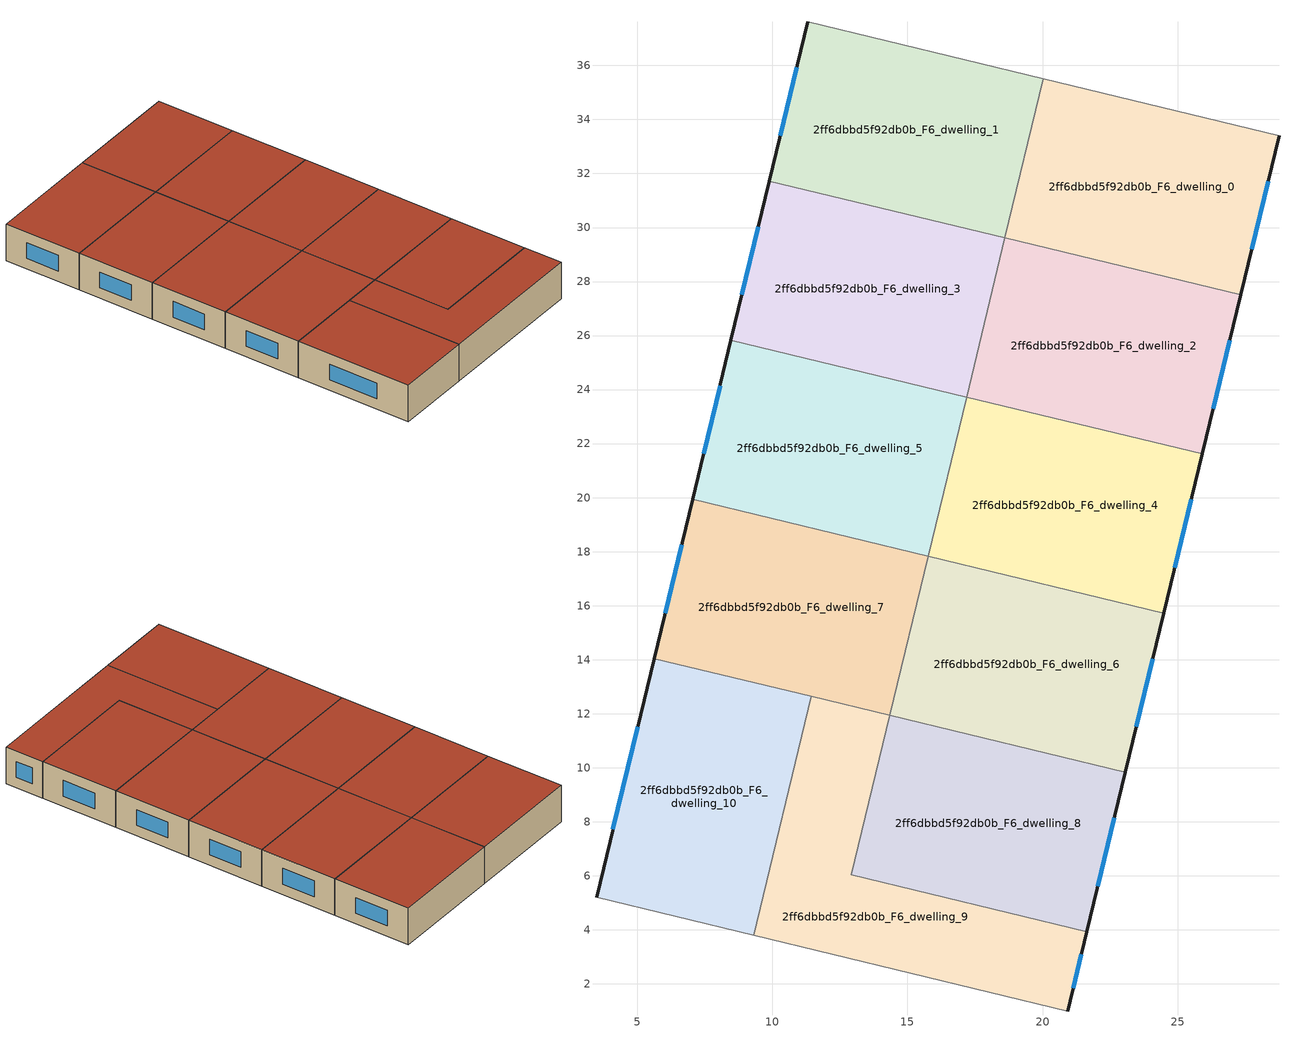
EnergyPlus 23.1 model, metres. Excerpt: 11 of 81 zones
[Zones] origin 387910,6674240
2ff6dbbd5f92db0b_F6_dwelling_0
 floor to 2ff6dbbd5f92db0b_F5_dwelling_0 (EU_floor_Construction): 28.75,33.4 27.33,27.51 18.61,29.61 20.03,35.51 z18
 wall outside (EU_wall_Construction): 27.33,27.51 28.75,33.4 z18:21
 wall adiabatic (EU_wall_Construction): 28.75,33.4 20.03,35.51 z18:21
 wall to 2ff6dbbd5f92db0b_F6_dwelling_2 (EU_wall_Construction): 18.61,29.61 27.33,27.51 z18:21
 wall to 2ff6dbbd5f92db0b_F6_dwelling_1 (EU_wall_Construction): 20.03,35.51 18.61,29.61 z18:21
 window (EU_Window_Construction): 27.74,29.19 28.35,31.72 z18.86:20.14
 roof outside (EU_roof_Construction): 27.33,27.51 28.75,33.4 20.03,35.51 18.61,29.61 z21
2ff6dbbd5f92db0b_F6_dwelling_1
 floor to 2ff6dbbd5f92db0b_F5_dwelling_1 (EU_floor_Construction): 20.03,35.51 18.61,29.61 9.89,31.72 11.31,37.61 z18
 wall outside (EU_wall_Construction): 11.31,37.61 9.89,31.72 z18:21
 wall adiabatic (EU_wall_Construction): 20.03,35.51 11.31,37.61 z18:21
 wall to 2ff6dbbd5f92db0b_F6_dwelling_3 (EU_wall_Construction): 9.89,31.72 18.61,29.61 z18:21
 window (EU_Window_Construction): 10.9,35.93 10.29,33.4 z18.86:20.14
 roof outside (EU_roof_Construction): 18.61,29.61 20.03,35.51 11.31,37.61 9.89,31.72 z21
2ff6dbbd5f92db0b_F6_dwelling_10
 floor to 2ff6dbbd5f92db0b_F5_dwelling_10 (EU_floor_Construction): 11.43,12.64 9.3,3.8 3.49,5.2 5.62,14.04 z18
 wall outside (EU_wall_Construction): 5.62,14.04 3.49,5.2 z18:21
 wall to 2ff6dbbd5f92db0b_F6_dwelling_9 (EU_wall_Construction): 9.3,3.8 11.43,12.64 z18:21
 wall adiabatic (EU_wall_Construction): 3.49,5.2 9.3,3.8 z18:21
 wall to 2ff6dbbd5f92db0b_F6_dwelling_7 (EU_wall_Construction): 11.43,12.64 5.62,14.04 z18:21
 window (EU_Window_Construction): 5.01,11.51 4.1,7.73 z18.86:20.14
 roof outside (EU_roof_Construction): 9.3,3.8 11.43,12.64 5.62,14.04 3.49,5.2 z21
2ff6dbbd5f92db0b_F6_dwelling_2
 floor to 2ff6dbbd5f92db0b_F5_dwelling_2 (EU_floor_Construction): 27.33,27.51 25.91,21.62 17.19,23.72 18.61,29.61 z18
 wall outside (EU_wall_Construction): 25.91,21.62 27.33,27.51 z18:21
 wall to 2ff6dbbd5f92db0b_F6_dwelling_4 (EU_wall_Construction): 17.19,23.72 25.91,21.62 z18:21
 wall to 2ff6dbbd5f92db0b_F6_dwelling_3 (EU_wall_Construction): 18.61,29.61 17.19,23.72 z18:21
 window (EU_Window_Construction): 26.32,23.3 26.92,25.82 z18.86:20.14
 roof outside (EU_roof_Construction): 25.91,21.62 27.33,27.51 18.61,29.61 17.19,23.72 z21
2ff6dbbd5f92db0b_F6_dwelling_3
 floor to 2ff6dbbd5f92db0b_F5_dwelling_3 (EU_floor_Construction): 18.61,29.61 17.19,23.72 8.47,25.83 9.89,31.72 z18
 wall outside (EU_wall_Construction): 9.89,31.72 8.47,25.83 z18:21
 wall to 2ff6dbbd5f92db0b_F6_dwelling_5 (EU_wall_Construction): 8.47,25.83 17.19,23.72 z18:21
 window (EU_Window_Construction): 9.48,30.04 8.87,27.51 z18.86:20.14
 roof outside (EU_roof_Construction): 17.19,23.72 18.61,29.61 9.89,31.72 8.47,25.83 z21
2ff6dbbd5f92db0b_F6_dwelling_4
 floor to 2ff6dbbd5f92db0b_F5_dwelling_4 (EU_floor_Construction): 25.91,21.62 24.49,15.72 15.76,17.83 17.19,23.72 z18
 wall outside (EU_wall_Construction): 24.49,15.72 25.91,21.62 z18:21
 wall to 2ff6dbbd5f92db0b_F6_dwelling_6 (EU_wall_Construction): 15.76,17.83 24.49,15.72 z18:21
 wall to 2ff6dbbd5f92db0b_F6_dwelling_5 (EU_wall_Construction): 17.19,23.72 15.76,17.83 z18:21
 window (EU_Window_Construction): 24.89,17.41 25.5,19.93 z18.86:20.14
 roof outside (EU_roof_Construction): 24.49,15.72 25.91,21.62 17.19,23.72 15.76,17.83 z21
2ff6dbbd5f92db0b_F6_dwelling_5
 floor to 2ff6dbbd5f92db0b_F5_dwelling_5 (EU_floor_Construction): 17.19,23.72 15.76,17.83 7.04,19.93 8.47,25.83 z18
 wall outside (EU_wall_Construction): 8.47,25.83 7.04,19.93 z18:21
 wall to 2ff6dbbd5f92db0b_F6_dwelling_7 (EU_wall_Construction): 7.04,19.93 15.76,17.83 z18:21
 window (EU_Window_Construction): 8.06,24.14 7.45,21.62 z18.86:20.14
 roof outside (EU_roof_Construction): 15.76,17.83 17.19,23.72 8.47,25.83 7.04,19.93 z21
2ff6dbbd5f92db0b_F6_dwelling_6
 floor to 2ff6dbbd5f92db0b_F5_dwelling_6 (EU_floor_Construction): 24.49,15.72 23.06,9.83 14.34,11.93 15.76,17.83 z18
 wall outside (EU_wall_Construction): 23.06,9.83 24.49,15.72 z18:21
 wall to 2ff6dbbd5f92db0b_F6_dwelling_8 (EU_wall_Construction): 14.34,11.93 23.06,9.83 z18:21
 wall to 2ff6dbbd5f92db0b_F6_dwelling_7 (EU_wall_Construction): 15.76,17.83 14.34,11.93 z18:21
 window (EU_Window_Construction): 23.47,11.51 24.08,14.04 z18.86:20.14
 roof outside (EU_roof_Construction): 23.06,9.83 24.49,15.72 15.76,17.83 14.34,11.93 z21
2ff6dbbd5f92db0b_F6_dwelling_7
 floor to 2ff6dbbd5f92db0b_F5_dwelling_7 (EU_floor_Construction): 15.76,17.83 14.34,11.93 5.62,14.04 7.04,19.93 z18
 wall outside (EU_wall_Construction): 7.04,19.93 5.62,14.04 z18:21
 wall to 2ff6dbbd5f92db0b_F6_dwelling_9 (EU_wall_Construction): 11.43,12.64 14.34,11.93 z18:21
 window (EU_Window_Construction): 6.64,18.25 6.03,15.72 z18.86:20.14
 roof outside (EU_roof_Construction): 14.34,11.93 15.76,17.83 7.04,19.93 5.62,14.04 z21
2ff6dbbd5f92db0b_F6_dwelling_8
 floor to 2ff6dbbd5f92db0b_F5_dwelling_8 (EU_floor_Construction): 23.06,9.83 21.64,3.94 12.92,6.04 14.34,11.93 z18
 wall outside (EU_wall_Construction): 21.64,3.94 23.06,9.83 z18:21
 wall to 2ff6dbbd5f92db0b_F6_dwelling_9 (EU_wall_Construction): 14.34,11.93 12.92,6.04 21.64,3.94 z18:21
 window (EU_Window_Construction): 22.05,5.62 22.66,8.15 z18.86:20.14
 roof outside (EU_roof_Construction): 21.64,3.94 23.06,9.83 14.34,11.93 12.92,6.04 z21
2ff6dbbd5f92db0b_F6_dwelling_9
 floor to 2ff6dbbd5f92db0b_F5_dwelling_9 (EU_floor_Construction): 14.34,11.93 12.92,6.04 21.64,3.94 20.93,0.99 9.3,3.8 11.43,12.64 z18
 wall outside (EU_wall_Construction): 20.93,0.99 21.64,3.94 z18:21
 wall adiabatic (EU_wall_Construction): 9.3,3.8 20.93,0.99 z18:21
 window (EU_Window_Construction): 21.13,1.83 21.44,3.09 z18.86:20.14
 roof outside (EU_roof_Construction): 20.93,0.99 21.64,3.94 12.92,6.04 14.34,11.93 11.43,12.64 9.3,3.8 z21
[Building]
EU S2 Campaign: North Axis=0; Terrain=City; Solar Distribution=FullExterior
[Site:Location]
Helsinki-Vantaa.AP: Latitude=60.317; Longitude=24.963; Time Zone=2; Elevation=54.6
[SizingPeriod:WeatherFileDays]
AnnualSizingPeriod: Begin Month=1; Begin Day of Month=1; End Month=12; End Day of Month=31; Day of Week for Start Day=Monday; Use Weather File Daylight Saving Period=No; Use Weather File Rain and Snow Indicators=No
[MATERIAL]
EU_InternalMass_Material: Roughness=MediumRough; Thickness=0.1; Conductivity=1; Density=1800; Specific Heat=900; Thermal Absorptance=0.9; Solar Absorptance=0.7; Visible Absorptance=0.7
[MATERIAL:NOMASS] Roughness=MediumRough; Thermal Absorptance=0.9; Solar Absorptance=0.7; Visible Absorptance=0.7
Name | Thermal Resistance
EU_wall_NoMass | 5.91765
EU_roof_NoMass | 11.1778
EU_floor_NoMass | 6.2875
[WINDOWMATERIAL:SIMPLEGLAZINGSYSTEM]
EU_Window_SimpleGlazing: UFactor=0.994035; Solar Heat Gain Coefficient=0.7; Visible Transmittance=0.7
[CONSTRUCTION]
EU_wall_Construction: EU_wall_NoMass
EU_roof_Construction: EU_roof_NoMass
EU_floor_Construction: EU_floor_NoMass
EU_Window_Construction: EU_Window_SimpleGlazing
EU_InternalMass_Construction: EU_InternalMass_Material
[ZONE] Type=1; Multiplier=1; Ceiling Height=autocalculate; Floor Area=autocalculate; Part of Total Floor Area=Yes
Name | Volume
2ff6dbbd5f92db0b_F6_dwelling_0; 2ff6dbbd5f92db0b_F6_dwelling_4; 2ff6dbbd5f92db0b_F6_dwelling_8 | 163.187
2ff6dbbd5f92db0b_F6_dwelling_1 | 163.183
2ff6dbbd5f92db0b_F6_dwelling_10; 2ff6dbbd5f92db0b_F6_dwelling_3; 2ff6dbbd5f92db0b_F6_dwelling_7 | 163.176
2ff6dbbd5f92db0b_F6_dwelling_2 | 163.18
2ff6dbbd5f92db0b_F6_dwelling_5 | 163.184
2ff6dbbd5f92db0b_F6_dwelling_6 | 163.181
2ff6dbbd5f92db0b_F6_dwelling_9 | 163.178
[INTERNALMASS] Construction=EU_InternalMass_Construction
Name | Zone or ZoneList | Surface Area
2ff6dbbd5f92db0b_F6_dwelling_0_EU_InternalMass | 2ff6dbbd5f92db0b_F6_dwelling_0 | 54.3967
2ff6dbbd5f92db0b_F6_dwelling_1_EU_InternalMass | 2ff6dbbd5f92db0b_F6_dwelling_1 | 54.393
2ff6dbbd5f92db0b_F6_dwelling_2_EU_InternalMass | 2ff6dbbd5f92db0b_F6_dwelling_2 | 54.3931
2ff6dbbd5f92db0b_F6_dwelling_3_EU_InternalMass | 2ff6dbbd5f92db0b_F6_dwelling_3 | 54.3924
2ff6dbbd5f92db0b_F6_dwelling_4_EU_InternalMass | 2ff6dbbd5f92db0b_F6_dwelling_4 | 54.3967
2ff6dbbd5f92db0b_F6_dwelling_5_EU_InternalMass | 2ff6dbbd5f92db0b_F6_dwelling_5 | 54.393
2ff6dbbd5f92db0b_F6_dwelling_6_EU_InternalMass | 2ff6dbbd5f92db0b_F6_dwelling_6 | 54.3931
2ff6dbbd5f92db0b_F6_dwelling_7_EU_InternalMass | 2ff6dbbd5f92db0b_F6_dwelling_7 | 54.3924
2ff6dbbd5f92db0b_F6_dwelling_8_EU_InternalMass | 2ff6dbbd5f92db0b_F6_dwelling_8 | 54.3967
2ff6dbbd5f92db0b_F6_dwelling_9_EU_InternalMass | 2ff6dbbd5f92db0b_F6_dwelling_9 | 54.3928
2ff6dbbd5f92db0b_F6_dwelling_10_EU_InternalMass | 2ff6dbbd5f92db0b_F6_dwelling_10 | 54.3916
[OTHEREQUIPMENT] Fuel Type=Electricity; Design Level Calculation Method=Watts/Area; Power per Zone Floor Area=1; Fraction Latent=0; Fraction Radiant=0; Fraction Lost=0; Carbon Dioxide Generation Rate=0; EndUse Subcategory=EU_Step8_InternalGains
Name | Zone or ZoneList or Space or SpaceList | Schedule
EU_Step8_InternalGain_2ff6dbbd5f92db0b_F6_dwelling_0_f000 | 2ff6dbbd5f92db0b_F6_dwelling_0 | EU_Step8_GainSchedule_2ff6dbbd5f92db0b_F6_dwelling_0_f000
EU_Step8_InternalGain_2ff6dbbd5f92db0b_F6_dwelling_1_f000 | 2ff6dbbd5f92db0b_F6_dwelling_1 | EU_Step8_GainSchedule_2ff6dbbd5f92db0b_F6_dwelling_1_f000
EU_Step8_InternalGain_2ff6dbbd5f92db0b_F6_dwelling_2_f000 | 2ff6dbbd5f92db0b_F6_dwelling_2 | EU_Step8_GainSchedule_2ff6dbbd5f92db0b_F6_dwelling_2_f000
EU_Step8_InternalGain_2ff6dbbd5f92db0b_F6_dwelling_3_f000 | 2ff6dbbd5f92db0b_F6_dwelling_3 | EU_Step8_GainSchedule_2ff6dbbd5f92db0b_F6_dwelling_3_f000
EU_Step8_InternalGain_2ff6dbbd5f92db0b_F6_dwelling_4_f000 | 2ff6dbbd5f92db0b_F6_dwelling_4 | EU_Step8_GainSchedule_2ff6dbbd5f92db0b_F6_dwelling_4_f000
EU_Step8_InternalGain_2ff6dbbd5f92db0b_F6_dwelling_5_f000 | 2ff6dbbd5f92db0b_F6_dwelling_5 | EU_Step8_GainSchedule_2ff6dbbd5f92db0b_F6_dwelling_5_f000
EU_Step8_InternalGain_2ff6dbbd5f92db0b_F6_dwelling_6_f000 | 2ff6dbbd5f92db0b_F6_dwelling_6 | EU_Step8_GainSchedule_2ff6dbbd5f92db0b_F6_dwelling_6_f000
EU_Step8_InternalGain_2ff6dbbd5f92db0b_F6_dwelling_7_f000 | 2ff6dbbd5f92db0b_F6_dwelling_7 | EU_Step8_GainSchedule_2ff6dbbd5f92db0b_F6_dwelling_7_f000
EU_Step8_InternalGain_2ff6dbbd5f92db0b_F6_dwelling_8_f000 | 2ff6dbbd5f92db0b_F6_dwelling_8 | EU_Step8_GainSchedule_2ff6dbbd5f92db0b_F6_dwelling_8_f000
EU_Step8_InternalGain_2ff6dbbd5f92db0b_F6_dwelling_9_f000 | 2ff6dbbd5f92db0b_F6_dwelling_9 | EU_Step8_GainSchedule_2ff6dbbd5f92db0b_F6_dwelling_9_f000
EU_Step8_InternalGain_2ff6dbbd5f92db0b_F6_dwelling_10_f000 | 2ff6dbbd5f92db0b_F6_dwelling_10 | EU_Step8_GainSchedule_2ff6dbbd5f92db0b_F6_dwelling_10_f000
[ZONEVENTILATION:DESIGNFLOWRATE] Schedule=EU_AlwaysOn; Design Flow Rate Calculation Method=AirChanges/Hour; Air Changes per Hour=0.596421; Ventilation Type=Natural; Fan Pressure Rise=0; Fan Total Efficiency=1; Constant Term Coefficient=1; Temperature Term Coefficient=0; Velocity Term Coefficient=0; Velocity Squared Term Coefficient=0; Minimum Indoor Temperature=-100; Maximum Indoor Temperature=100; Delta Temperature=-100; Minimum Outdoor Temperature=-100; Maximum Outdoor Temperature=100; Maximum Wind Speed=40
Name | Zone or ZoneList or Space or SpaceList
EU_ConstantAir_2ff6dbbd5f92db0b_F6_dwelling_0 | 2ff6dbbd5f92db0b_F6_dwelling_0
EU_ConstantAir_2ff6dbbd5f92db0b_F6_dwelling_1 | 2ff6dbbd5f92db0b_F6_dwelling_1
EU_ConstantAir_2ff6dbbd5f92db0b_F6_dwelling_2 | 2ff6dbbd5f92db0b_F6_dwelling_2
EU_ConstantAir_2ff6dbbd5f92db0b_F6_dwelling_3 | 2ff6dbbd5f92db0b_F6_dwelling_3
EU_ConstantAir_2ff6dbbd5f92db0b_F6_dwelling_4 | 2ff6dbbd5f92db0b_F6_dwelling_4
EU_ConstantAir_2ff6dbbd5f92db0b_F6_dwelling_5 | 2ff6dbbd5f92db0b_F6_dwelling_5
EU_ConstantAir_2ff6dbbd5f92db0b_F6_dwelling_6 | 2ff6dbbd5f92db0b_F6_dwelling_6
EU_ConstantAir_2ff6dbbd5f92db0b_F6_dwelling_7 | 2ff6dbbd5f92db0b_F6_dwelling_7
EU_ConstantAir_2ff6dbbd5f92db0b_F6_dwelling_8 | 2ff6dbbd5f92db0b_F6_dwelling_8
EU_ConstantAir_2ff6dbbd5f92db0b_F6_dwelling_9 | 2ff6dbbd5f92db0b_F6_dwelling_9
EU_ConstantAir_2ff6dbbd5f92db0b_F6_dwelling_10 | 2ff6dbbd5f92db0b_F6_dwelling_10
[HVACTEMPLATE:THERMOSTAT] Constant Heating Setpoint=20; Constant Cooling Setpoint=50
EU_HeatOnly_2ff6dbbd5f92db0b_F0_dwelling_0; EU_HeatOnly_2ff6dbbd5f92db0b_F0_dwelling_1; EU_HeatOnly_2ff6dbbd5f92db0b_F0_dwelling_2; EU_HeatOnly_2ff6dbbd5f92db0b_F0_dwelling_3; EU_HeatOnly_2ff6dbbd5f92db0b_F0_dwelling_4; EU_HeatOnly_2ff6dbbd5f92db0b_F0_dwelling_5; EU_HeatOnly_2ff6dbbd5f92db0b_F0_dwelling_6; EU_HeatOnly_2ff6dbbd5f92db0b_F0_dwelling_7; EU_HeatOnly_2ff6dbbd5f92db0b_F0_dwelling_8; EU_HeatOnly_2ff6dbbd5f92db0b_F0_dwelling_9; EU_HeatOnly_2ff6dbbd5f92db0b_F0_dwelling_10; EU_HeatOnly_2ff6dbbd5f92db0b_F0_dwelling_11; EU_HeatOnly_2ff6dbbd5f92db0b_F1_dwelling_0; EU_HeatOnly_2ff6dbbd5f92db0b_F1_dwelling_1; EU_HeatOnly_2ff6dbbd5f92db0b_F1_dwelling_2; EU_HeatOnly_2ff6dbbd5f92db0b_F1_dwelling_3; EU_HeatOnly_2ff6dbbd5f92db0b_F1_dwelling_4; EU_HeatOnly_2ff6dbbd5f92db0b_F1_dwelling_5; EU_HeatOnly_2ff6dbbd5f92db0b_F1_dwelling_6; EU_HeatOnly_2ff6dbbd5f92db0b_F1_dwelling_7; EU_HeatOnly_2ff6dbbd5f92db0b_F1_dwelling_8; EU_HeatOnly_2ff6dbbd5f92db0b_F1_dwelling_9; EU_HeatOnly_2ff6dbbd5f92db0b_F1_dwelling_10; EU_HeatOnly_2ff6dbbd5f92db0b_F1_dwelling_11; EU_HeatOnly_2ff6dbbd5f92db0b_F2_dwelling_0; EU_HeatOnly_2ff6dbbd5f92db0b_F2_dwelling_1; EU_HeatOnly_2ff6dbbd5f92db0b_F2_dwelling_2; EU_HeatOnly_2ff6dbbd5f92db0b_F2_dwelling_3; EU_HeatOnly_2ff6dbbd5f92db0b_F2_dwelling_4; EU_HeatOnly_2ff6dbbd5f92db0b_F2_dwelling_5; EU_HeatOnly_2ff6dbbd5f92db0b_F2_dwelling_6; EU_HeatOnly_2ff6dbbd5f92db0b_F2_dwelling_7; EU_HeatOnly_2ff6dbbd5f92db0b_F2_dwelling_8; EU_HeatOnly_2ff6dbbd5f92db0b_F2_dwelling_9; EU_HeatOnly_2ff6dbbd5f92db0b_F2_dwelling_10; EU_HeatOnly_2ff6dbbd5f92db0b_F2_dwelling_11; EU_HeatOnly_2ff6dbbd5f92db0b_F3_dwelling_0; EU_HeatOnly_2ff6dbbd5f92db0b_F3_dwelling_1; EU_HeatOnly_2ff6dbbd5f92db0b_F3_dwelling_2; EU_HeatOnly_2ff6dbbd5f92db0b_F3_dwelling_3; EU_HeatOnly_2ff6dbbd5f92db0b_F3_dwelling_4; EU_HeatOnly_2ff6dbbd5f92db0b_F3_dwelling_5; EU_HeatOnly_2ff6dbbd5f92db0b_F3_dwelling_6; EU_HeatOnly_2ff6dbbd5f92db0b_F3_dwelling_7; EU_HeatOnly_2ff6dbbd5f92db0b_F3_dwelling_8; EU_HeatOnly_2ff6dbbd5f92db0b_F3_dwelling_9; EU_HeatOnly_2ff6dbbd5f92db0b_F3_dwelling_10; EU_HeatOnly_2ff6dbbd5f92db0b_F3_dwelling_11; EU_HeatOnly_2ff6dbbd5f92db0b_F4_dwelling_0; EU_HeatOnly_2ff6dbbd5f92db0b_F4_dwelling_1; EU_HeatOnly_2ff6dbbd5f92db0b_F4_dwelling_2; EU_HeatOnly_2ff6dbbd5f92db0b_F4_dwelling_3; EU_HeatOnly_2ff6dbbd5f92db0b_F4_dwelling_4; EU_HeatOnly_2ff6dbbd5f92db0b_F4_dwelling_5; EU_HeatOnly_2ff6dbbd5f92db0b_F4_dwelling_6; EU_HeatOnly_2ff6dbbd5f92db0b_F4_dwelling_7; EU_HeatOnly_2ff6dbbd5f92db0b_F4_dwelling_8; EU_HeatOnly_2ff6dbbd5f92db0b_F4_dwelling_9; EU_HeatOnly_2ff6dbbd5f92db0b_F4_dwelling_10; EU_HeatOnly_2ff6dbbd5f92db0b_F5_dwelling_0; EU_HeatOnly_2ff6dbbd5f92db0b_F5_dwelling_1; EU_HeatOnly_2ff6dbbd5f92db0b_F5_dwelling_2; EU_HeatOnly_2ff6dbbd5f92db0b_F5_dwelling_3; EU_HeatOnly_2ff6dbbd5f92db0b_F5_dwelling_4; EU_HeatOnly_2ff6dbbd5f92db0b_F5_dwelling_5; EU_HeatOnly_2ff6dbbd5f92db0b_F5_dwelling_6; EU_HeatOnly_2ff6dbbd5f92db0b_F5_dwelling_7; EU_HeatOnly_2ff6dbbd5f92db0b_F5_dwelling_8; EU_HeatOnly_2ff6dbbd5f92db0b_F5_dwelling_9; EU_HeatOnly_2ff6dbbd5f92db0b_F5_dwelling_10; EU_HeatOnly_2ff6dbbd5f92db0b_F6_dwelling_0; EU_HeatOnly_2ff6dbbd5f92db0b_F6_dwelling_1; EU_HeatOnly_2ff6dbbd5f92db0b_F6_dwelling_2; EU_HeatOnly_2ff6dbbd5f92db0b_F6_dwelling_3; EU_HeatOnly_2ff6dbbd5f92db0b_F6_dwelling_4; EU_HeatOnly_2ff6dbbd5f92db0b_F6_dwelling_5; EU_HeatOnly_2ff6dbbd5f92db0b_F6_dwelling_6; EU_HeatOnly_2ff6dbbd5f92db0b_F6_dwelling_7; EU_HeatOnly_2ff6dbbd5f92db0b_F6_dwelling_8; EU_HeatOnly_2ff6dbbd5f92db0b_F6_dwelling_9; EU_HeatOnly_2ff6dbbd5f92db0b_F6_dwelling_10
[HVACTEMPLATE:ZONE:IDEALLOADSAIRSYSTEM] System Availability Schedule=EU_AlwaysOn; Maximum Heating Supply Air Temperature=50; Minimum Cooling Supply Air Temperature=13; Maximum Heating Supply Air Humidity Ratio=0.0156; Minimum Cooling Supply Air Humidity Ratio=0.0077; Heating Limit=NoLimit; Cooling Limit=NoLimit; Heating Availability Schedule=EU_AlwaysOn; Cooling Availability Schedule=EU_CoolingOff; Dehumidification Control Type=ConstantSensibleHeatRatio; Cooling Sensible Heat Ratio=0.7; Dehumidification Setpoint=60; Humidification Control Type=None; Humidification Setpoint=30; Outdoor Air Method=None; Outdoor Air Flow Rate per Person=0.00944; Outdoor Air Flow Rate per Zone Floor Area=0; Outdoor Air Flow Rate per Zone=0; Demand Controlled Ventilation Type=None; Outdoor Air Economizer Type=NoEconomizer; Heat Recovery Type=None; Sensible Heat Recovery Effectiveness=0.7; Latent Heat Recovery Effectiveness=0.65
Name | Template Thermostat
2ff6dbbd5f92db0b_F6_dwelling_0 | EU_HeatOnly_2ff6dbbd5f92db0b_F6_dwelling_0
2ff6dbbd5f92db0b_F6_dwelling_1 | EU_HeatOnly_2ff6dbbd5f92db0b_F6_dwelling_1
2ff6dbbd5f92db0b_F6_dwelling_2 | EU_HeatOnly_2ff6dbbd5f92db0b_F6_dwelling_2
2ff6dbbd5f92db0b_F6_dwelling_3 | EU_HeatOnly_2ff6dbbd5f92db0b_F6_dwelling_3
2ff6dbbd5f92db0b_F6_dwelling_4 | EU_HeatOnly_2ff6dbbd5f92db0b_F6_dwelling_4
2ff6dbbd5f92db0b_F6_dwelling_5 | EU_HeatOnly_2ff6dbbd5f92db0b_F6_dwelling_5
2ff6dbbd5f92db0b_F6_dwelling_6 | EU_HeatOnly_2ff6dbbd5f92db0b_F6_dwelling_6
2ff6dbbd5f92db0b_F6_dwelling_7 | EU_HeatOnly_2ff6dbbd5f92db0b_F6_dwelling_7
2ff6dbbd5f92db0b_F6_dwelling_8 | EU_HeatOnly_2ff6dbbd5f92db0b_F6_dwelling_8
2ff6dbbd5f92db0b_F6_dwelling_9 | EU_HeatOnly_2ff6dbbd5f92db0b_F6_dwelling_9
2ff6dbbd5f92db0b_F6_dwelling_10 | EU_HeatOnly_2ff6dbbd5f92db0b_F6_dwelling_10
[SIZING:ZONE] Zone Cooling Design Supply Air Temperature Input Method=SupplyAirTemperature; Zone Cooling Design Supply Air Temperature=13; Zone Heating Design Supply Air Temperature Input Method=SupplyAirTemperature; Zone Heating Design Supply Air Temperature=50; Zone Cooling Design Supply Air Humidity Ratio=0.008; Zone Heating Design Supply Air Humidity Ratio=0.008; Cooling Design Air Flow Method=DesignDay; Cooling Design Air Flow Rate=0; Cooling Minimum Air Flow per Zone Floor Area=0.000762; Cooling Minimum Air Flow=0; Cooling Minimum Air Flow Fraction=0.2; Heating Design Air Flow Method=DesignDay; Heating Design Air Flow Rate=0; Heating Maximum Air Flow per Zone Floor Area=0.002032; Heating Maximum Air Flow=0.141576; Heating Maximum Air Flow Fraction=0.3; Account for Dedicated Outdoor Air System=No; Dedicated Outdoor Air System Control Strategy=NeutralSupplyAir; Dedicated Outdoor Air Low Setpoint Temperature for Design=autosize; Dedicated Outdoor Air High Setpoint Temperature for Design=autosize; Zone Load Sizing Method=Sensible Load Only No Latent Load; Zone Latent Cooling Design Supply Air Humidity Ratio Input Method=HumidityRatioDifference; Zone Cooling Design Supply Air Humidity Ratio Difference=0.005; Zone Latent Heating Design Supply Air Humidity Ratio Input Method=HumidityRatioDifference; Zone Humidification Design Supply Air Humidity Ratio Difference=0.005
2ff6dbbd5f92db0b_F6_dwelling_0; 2ff6dbbd5f92db0b_F6_dwelling_1; 2ff6dbbd5f92db0b_F6_dwelling_2; 2ff6dbbd5f92db0b_F6_dwelling_3; 2ff6dbbd5f92db0b_F6_dwelling_4; 2ff6dbbd5f92db0b_F6_dwelling_5; 2ff6dbbd5f92db0b_F6_dwelling_6; 2ff6dbbd5f92db0b_F6_dwelling_7; 2ff6dbbd5f92db0b_F6_dwelling_8; 2ff6dbbd5f92db0b_F6_dwelling_9; 2ff6dbbd5f92db0b_F6_dwelling_10
[SCHEDULE:CONSTANT]
Name | Hourly Value
EU_AlwaysOn | 1
EU_CoolingOff | 0
[SCHEDULE:FILE] Column Number=1; Rows to Skip at Top=0; Number of Hours of Data=8760; Column Separator=Comma; Interpolate to Timestep=No; Minutes per Item=60; Adjust Schedule for Daylight Savings=Yes
Name | File
EU_Step8_GainSchedule_2ff6dbbd5f92db0b_F6_dwelling_0_f000 | ../../schedules/2ff6dbbd5f92db0b/2ff6dbbd5f92db0b_F6_dwelling_0_f000_gain.csv
EU_Step8_GainSchedule_2ff6dbbd5f92db0b_F6_dwelling_1_f000 | ../../schedules/2ff6dbbd5f92db0b/2ff6dbbd5f92db0b_F6_dwelling_1_f000_gain.csv
EU_Step8_GainSchedule_2ff6dbbd5f92db0b_F6_dwelling_2_f000 | ../../schedules/2ff6dbbd5f92db0b/2ff6dbbd5f92db0b_F6_dwelling_2_f000_gain.csv
EU_Step8_GainSchedule_2ff6dbbd5f92db0b_F6_dwelling_3_f000 | ../../schedules/2ff6dbbd5f92db0b/2ff6dbbd5f92db0b_F6_dwelling_3_f000_gain.csv
EU_Step8_GainSchedule_2ff6dbbd5f92db0b_F6_dwelling_4_f000 | ../../schedules/2ff6dbbd5f92db0b/2ff6dbbd5f92db0b_F6_dwelling_4_f000_gain.csv
EU_Step8_GainSchedule_2ff6dbbd5f92db0b_F6_dwelling_5_f000 | ../../schedules/2ff6dbbd5f92db0b/2ff6dbbd5f92db0b_F6_dwelling_5_f000_gain.csv
EU_Step8_GainSchedule_2ff6dbbd5f92db0b_F6_dwelling_6_f000 | ../../schedules/2ff6dbbd5f92db0b/2ff6dbbd5f92db0b_F6_dwelling_6_f000_gain.csv
EU_Step8_GainSchedule_2ff6dbbd5f92db0b_F6_dwelling_7_f000 | ../../schedules/2ff6dbbd5f92db0b/2ff6dbbd5f92db0b_F6_dwelling_7_f000_gain.csv
EU_Step8_GainSchedule_2ff6dbbd5f92db0b_F6_dwelling_8_f000 | ../../schedules/2ff6dbbd5f92db0b/2ff6dbbd5f92db0b_F6_dwelling_8_f000_gain.csv
EU_Step8_GainSchedule_2ff6dbbd5f92db0b_F6_dwelling_9_f000 | ../../schedules/2ff6dbbd5f92db0b/2ff6dbbd5f92db0b_F6_dwelling_9_f000_gain.csv
EU_Step8_GainSchedule_2ff6dbbd5f92db0b_F6_dwelling_10_f000 | ../../schedules/2ff6dbbd5f92db0b/2ff6dbbd5f92db0b_F6_dwelling_10_f000_gain.csv
